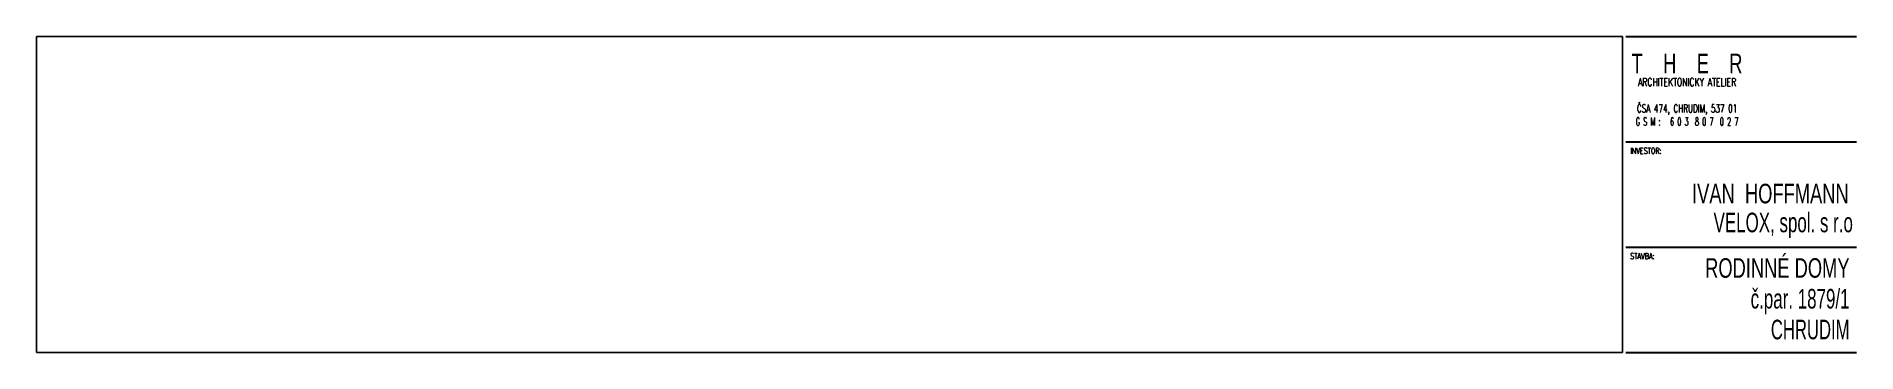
# Paper-space layout 'desky (2)' of a CAD drawing. Header units: metres. Extents: x 25 to 388, y -9 to 300.
# Drawn here: x 24.6 to 387.5, y -9.4 to 53.6 of the extents above; entities outside this region: 2.
# The model-space entities are those that its viewports show. They can reach past a viewport. Long polylines and large blocks are cut down to what shows.
import ezdxf
from ezdxf.enums import TextEntityAlignment as Align

# ---------------------------------------------------------------- set-up
doc = ezdxf.new("R2010")
doc.units = ezdxf.units.M
doc.layers.add('FLOATINGWINDOWS', color=2, linetype='Continuous', plot=False)
doc.layers.add('ROZPISKA', color=7, linetype='Continuous')
doc.styles.add('ARIAL-CE', font='arial.ttf', dxfattribs={"width": 0.75})
doc.styles.add('ROMS5', font='SIMPLEX8')
picture_1 = doc.add_image_def('image2.jpg', size_in_pixel=(4000, 800))

msp = doc.modelspace()

# ---------------------------------------------------------------- pictures from other files: only their frames are drawn
at = {"linetype": 'Continuous', "lineweight": 0}
image = msp.add_image(picture_1, insert=(75.25, -418.22), size_in_units=(135.3, 27.06), dxfattribs=at)
image.dxf.flags = 7

psp = doc.layouts.new('desky (2)')

# ---------------------------------------------------------------- linework, layer by layer
at = {"linetype": 'Continuous', "lineweight": 0}
for p, q in [((24.58, 53.63), (340.88, 53.63)), ((24.58, -9.36), (24.58, 53.63)), ((340.88, 53.63), (340.88, -9.36)), ((340.88, -9.36), (24.58, -9.36))]:
    psp.add_line(p, q, dxfattribs=at)
at = {"layer": 'ROZPISKA'}
for p, q in [((341.54, 300.24), (387.54, 300.24)), ((341.53, 53.64), (387.53, 53.64)), ((341.53, 32.64), (387.53, 32.64)), ((341.53, 11.64), (387.53, 11.64)), ((341.53, -9.36), (387.53, -9.36)), ((341.53, -9.36), (387.53, -9.36))]:
    psp.add_line(p, q, dxfattribs=at)

# ---------------------------------------------------------------- texts
at = {"layer": 'ROZPISKA', "style": 'ROMS5', "width": 0.7}
for s, p in [('LEGENDA:', (342.41, 297.86)), ('INVESTOR:', (342.39, 30.26)), ('STAVBA:', (342.39, 9.26))]:
    psp.add_text(s, height=1.2, dxfattribs=at).set_placement(p)
at = {"layer": 'ROZPISKA'}
for s, height, style, width, p in [('T    H    E    R', 3.9, 'ARIAL-CE', 0.67, (353.72, 48.25)), ('ARCHITEKTONICKY ATELIER', 1.6, 'ROMS5', 0.7, (353.72, 44.55)), ('ČSA 474, CHRUDIM, 537 01', 1.6, 'ROMS5', 0.66, (353.72, 39.29)), ('G S M :   6 0 3  8 0 7  0 2 7', 1.6, 'ROMS5', 0.525, (353.72, 36.67))]:
    psp.add_text(s, height=height, dxfattribs=dict(at, style=style, width=width)).set_placement(p, align=Align.MIDDLE_CENTER)
at = {"layer": 'ROZPISKA', "style": 'ARIAL-CE'}
for s, width, p in [('IVAN  HOFFMANN', 0.67, (385.95, 20.38)), ('VELOX, spol. s r.o', 0.62, (386.79, 14.62)), ('RODINNÉ DOMY', 0.67, (386.12, 5.55)), ('č.par. 1879/1', 0.62, (386.12, -0.58)), ('CHRUDIM', 0.61, (386.12, -6.71))]:
    psp.add_text(s, height=3.9, dxfattribs=dict(at, width=width)).set_placement(p, align=Align.RIGHT)

# ---------------------------------------------------------------- viewports
at = {"layer": 'FLOATINGWINDOWS', "linetype": 'Continuous', "lineweight": 0}
psp.add_viewport(center=(182.73, 22.14), size=(316.29, 62.9879), view_center_point=(141.56, -405.4), view_height=22.1991, dxfattribs=at)

doc.saveas('drawing.dxf')
